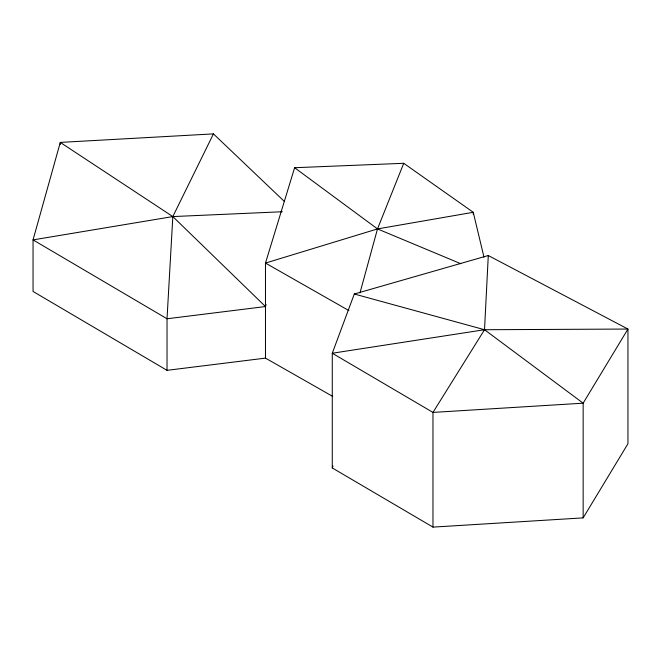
<?xml version="1.0" encoding="UTF-8"?>
<svg xmlns="http://www.w3.org/2000/svg" width="661" height="661" viewBox="0 0 661 661"><rect width="100%" height="100%" fill="white"/><g stroke="black" fill="none" stroke-linecap="round" stroke-linejoin="round"><path stroke-width="0.99" d="M488.289 255.526L484.521 329.723L432.972 412.414L432.972 527.114L583.151 517.877L627.95 443.754L627.95 329.054L488.289 255.526L354.304 294.005L332.276 353.238L332.276 467.947L432.972 527.114M359.964 292.972L377.497 228.921L403.731 163.3L473.251 212.297L483.992 257.212M403.731 163.3L294.616 167.72L265.474 263.07L265.474 358.122L332.764 396.443M284.189 201.275L213.445 133.886L60.291 142.404L33.05 239.893L167.026 318.767L265.474 306.555L266.077 304.589M332.276 467.947L332.987 466.03M213.445 133.886L172.827 216.577L167.026 318.767L167.026 370.334L265.474 358.122M282.338 211.743L172.827 216.577L33.05 239.893L33.05 291.451L167.026 370.334M354.304 294.005L484.521 329.723L627.95 329.054L583.151 403.177L583.151 517.877M460.824 263.714L377.497 228.921L294.616 167.72M348.917 310.596L265.474 263.07L377.497 228.921L473.251 212.297L473.251 214.346M265.474 306.555L172.827 216.577L60.291 142.404L60.291 144.462M484.521 329.723L332.276 353.238L432.972 412.414L583.151 403.177L484.521 329.723"/></g></svg>
